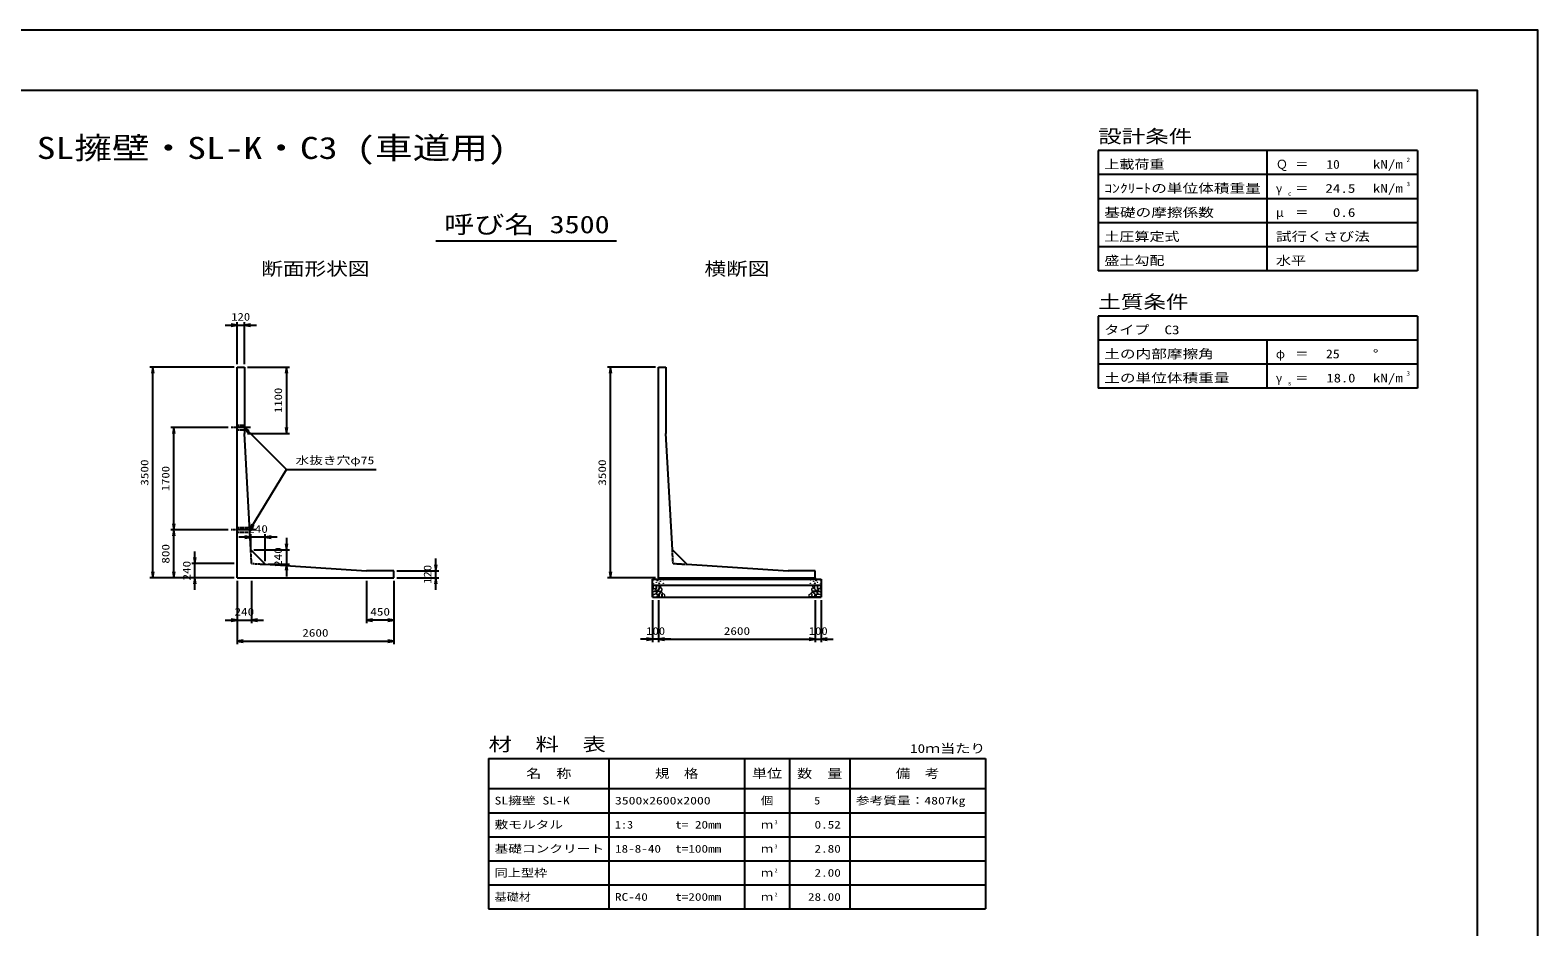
# Model space of a CAD drawing. Units: millimetres at full size. Extents: x 0 to 42050, y 0 to 32328.
# Drawn here: x 17013 to 42050, y 14803 to 29700 of the extents above; entities that cross this region are included whole.
import ezdxf
from ezdxf.enums import TextEntityAlignment as Align

# ---------------------------------------------------------------- set-up
doc = ezdxf.new("R2010")
doc.units = ezdxf.units.MM
doc.linetypes.add('CHAIN', pattern=[18.5, 12, -1.5, 3.5, -1.5])
doc.linetypes.add('DASHED_SPACED', pattern=[12, 6, -6])
for name, color, linetype, lineweight in [('D-BMK', 2, 'CHAIN', 25), ('D-DCR-HCHn', 4, 'Continuous', 9), ('D-MTR-FRAM', 7, 'Continuous', 25), ('D-MTR-LINE', 7, 'Continuous', 25), ('D-STR-DIM', 7, 'Continuous', 25), ('D-STR-STRn', 1, 'Continuous', 25), ('D-STR-TXT', 7, 'Continuous', 25), ('D-TTL', 2, 'Continuous', 25), ('D-TTL-FRAM', 2, 'Continuous', 25), ('D-TTL-LINE', 7, 'Continuous', 25), ('D-TTL-TXT', 7, 'Continuous', 25)]:
    doc.layers.add(name, color=color, linetype=linetype, lineweight=lineweight)
doc.layers.add('D-MTR', color=7, linetype='Continuous')
doc.layers.add('D-MTR-TXT', color=7, linetype='Continuous')
doc.styles.add('ＭＳ ゴシック', font='')
doc.styles.get('ＭＳ ゴシック').set_extended_font_data('MS Gothic')

# ---------------------------------------------------------------- blocks, each defined once
blk = doc.blocks.new('open_arrow')
at = {"color": 0, "linetype": 'Continuous', "lineweight": -2}
blk.add_lwpolyline([(7.5, 1.25), (0, 0), (7.5, -1.25)], dxfattribs=at)

msp = doc.modelspace()

# ---------------------------------------------------------------- linework, layer by layer
at = {"layer": 'D-BMK'}
for p, q in [((20670, 23100), (20350, 23100)), ((20758.889, 21400), (20350, 21400))]:
    msp.add_line(p, q, dxfattribs=at)
at = {"layer": 'D-DCR-HCHn'}
for points in [[(27357.281, 20413.808), (27350.346, 20393.005), (27359.592, 20379.136), (27382.707, 20376.824), (27398.488, 20383.599), (27391.952, 20399.939), (27396.575, 20409.185), (27387.33, 20418.431), (27373.461, 20423.053)], [(27401.155, 20337.009), (27418.277, 20362.692), (27416.137, 20369.112), (27392.594, 20375.533), (27371.192, 20373.393), (27356.21, 20360.551), (27354.07, 20345.57), (27356.21, 20330.588), (27373.332, 20326.308)], [(27409.716, 20283.503), (27424.698, 20289.924), (27428.978, 20311.326), (27420.417, 20326.308), (27405.435, 20330.588), (27386.173, 20328.448), (27364.771, 20319.887), (27354.07, 20307.045), (27354.07, 20292.064), (27360.49, 20283.503), (27386.173, 20285.643)], [(27401.198, 20471.594), (27380.395, 20476.217), (27361.904, 20466.971), (27359.592, 20446.168), (27364.215, 20429.988), (27387.33, 20423.053), (27403.51, 20423.053), (27410.444, 20434.611), (27410.444, 20460.037)], [(27419.69, 20473.906), (27412.756, 20453.102), (27415.067, 20429.988), (27398.887, 20404.562), (27419.69, 20393.005), (27442.805, 20404.562), (27456.673, 20423.053), (27461.296, 20453.102), (27456.673, 20469.283), (27442.805, 20476.217)], [(27424.313, 20393.005), (27412.756, 20383.759), (27417.379, 20376.824), (27433.559, 20376.824), (27440.493, 20379.136), (27445.116, 20388.382), (27438.182, 20395.316)], [(27461.082, 20337.009), (27471.783, 20362.692), (27463.222, 20373.393), (27437.539, 20373.393), (27426.838, 20369.112), (27416.137, 20354.131), (27416.137, 20341.289), (27426.838, 20324.167), (27439.679, 20322.027)], [(27456.801, 20289.924), (27456.801, 20315.606), (27446.1, 20322.027), (27435.399, 20315.606), (27433.259, 20300.625), (27435.399, 20287.783), (27450.381, 20283.503)], [(27458.985, 20418.431), (27447.427, 20390.693), (27456.673, 20379.136), (27484.411, 20379.136), (27495.968, 20383.759), (27507.525, 20399.939), (27507.525, 20413.808), (27495.968, 20432.299), (27482.099, 20434.611)], [(27497.466, 20285.643), (27503.886, 20304.905), (27501.746, 20326.308), (27516.728, 20349.85), (27497.466, 20360.551), (27476.063, 20349.85), (27463.222, 20332.728), (27458.941, 20304.905), (27463.222, 20289.924), (27476.063, 20283.503)], [(27463.608, 20469.283), (27463.608, 20441.545), (27475.165, 20434.611), (27486.722, 20441.545), (27489.034, 20457.725), (27486.722, 20471.594), (27470.542, 20476.217)], [(27493.185, 20360.551), (27503.886, 20369.112), (27499.606, 20375.533), (27484.624, 20375.533), (27478.204, 20373.393), (27473.923, 20364.832), (27480.344, 20358.411)], [(27514.588, 20287.783), (27533.85, 20283.503), (27550.972, 20292.064), (27553.112, 20311.326), (27548.831, 20326.308), (27527.429, 20332.728), (27512.447, 20332.728), (27506.027, 20322.027), (27506.027, 20298.484)], [(29985.412, 20287.783), (29966.15, 20283.503), (29949.028, 20292.064), (29946.888, 20311.326), (29951.169, 20326.308), (29972.571, 20332.728), (29987.553, 20332.728), (29993.973, 20322.027), (29993.973, 20298.484)], [(30002.534, 20285.643), (29996.114, 20304.905), (29998.254, 20326.308), (29983.272, 20349.85), (30002.534, 20360.551), (30023.937, 20349.85), (30036.778, 20332.728), (30041.059, 20304.905), (30036.778, 20289.924), (30023.937, 20283.503)], [(30041.015, 20418.431), (30052.573, 20390.693), (30043.327, 20379.136), (30015.589, 20379.136), (30004.032, 20383.759), (29992.475, 20399.939), (29992.475, 20413.808), (30004.032, 20432.299), (30017.901, 20434.611)], [(30006.815, 20360.551), (29996.114, 20369.112), (30000.394, 20375.533), (30015.376, 20375.533), (30021.796, 20373.393), (30026.077, 20364.832), (30019.656, 20358.411)], [(30036.392, 20469.283), (30036.392, 20441.545), (30024.835, 20434.611), (30013.278, 20441.545), (30010.966, 20457.725), (30013.278, 20471.594), (30029.458, 20476.217)], [(30038.918, 20337.009), (30028.217, 20362.692), (30036.778, 20373.393), (30062.461, 20373.393), (30073.162, 20369.112), (30083.863, 20354.131), (30083.863, 20341.289), (30073.162, 20324.167), (30060.321, 20322.027)], [(30080.31, 20473.906), (30087.244, 20453.102), (30084.933, 20429.988), (30101.113, 20404.562), (30080.31, 20393.005), (30057.195, 20404.562), (30043.327, 20423.053), (30038.704, 20453.102), (30043.327, 20469.283), (30057.195, 20476.217)], [(30043.199, 20289.924), (30043.199, 20315.606), (30053.9, 20322.027), (30064.601, 20315.606), (30066.741, 20300.625), (30064.601, 20287.783), (30049.619, 20283.503)], [(30075.687, 20393.005), (30087.244, 20383.759), (30082.621, 20376.824), (30066.441, 20376.824), (30059.507, 20379.136), (30054.884, 20388.382), (30061.818, 20395.316)], [(30090.284, 20283.503), (30075.302, 20289.924), (30071.022, 20311.326), (30079.583, 20326.308), (30094.565, 20330.588), (30113.827, 20328.448), (30135.229, 20319.887), (30145.93, 20307.045), (30145.93, 20292.064), (30139.51, 20283.503), (30113.827, 20285.643)], [(30098.845, 20337.009), (30081.723, 20362.692), (30083.863, 20369.112), (30107.406, 20375.533), (30128.808, 20373.393), (30143.79, 20360.551), (30145.93, 20345.57), (30143.79, 20330.588), (30126.668, 20326.308)], [(30098.802, 20471.594), (30119.605, 20476.217), (30138.096, 20466.971), (30140.408, 20446.168), (30135.785, 20429.988), (30112.67, 20423.053), (30096.49, 20423.053), (30089.556, 20434.611), (30089.556, 20460.037)], [(30142.719, 20413.808), (30149.654, 20393.005), (30140.408, 20379.136), (30117.293, 20376.824), (30101.512, 20383.599), (30108.048, 20399.939), (30103.425, 20409.185), (30112.67, 20418.431), (30126.539, 20423.053)]]:
    msp.add_lwpolyline(points, close=True, dxfattribs=at)
for centre, radius in [((27360.727, 20557.43), 3), ((27433.336, 20557.43), 7.5), ((27477.708, 20541.639), 3), ((27528.131, 20563.481), 3), ((29971.869, 20563.481), 3), ((30022.292, 20541.639), 3), ((30066.664, 20557.43), 7.5), ((30139.273, 20557.43), 3), ((27361.869, 20503.919), 3), ((27412.292, 20525.761), 3), ((27456.664, 20509.97), 7.5), ((27529.273, 20509.97), 3), ((29970.727, 20509.97), 3), ((30043.336, 20509.97), 7.5), ((30087.708, 20525.761), 3), ((30138.131, 20503.919), 3)]:
    msp.add_circle(centre, radius, dxfattribs=at)
at = {"layer": 'D-MTR-FRAM'}
for p, q in [((24625, 17600), (32875, 17600)), ((24625, 17600), (24625, 15100)), ((32875, 17600), (32875, 15100)), ((24625, 15100), (32875, 15100))]:
    msp.add_line(p, q, dxfattribs=at)
at = {"layer": 'D-MTR-LINE'}
for p, q in [((26625, 17600), (26625, 15100)), ((28875, 17600), (28875, 15100)), ((29625, 17600), (29625, 15100)), ((30625, 17600), (30625, 15100)), ((24625, 17100), (32875, 17100)), ((24625, 16700), (32875, 16700)), ((24625, 16300), (32875, 16300)), ((24625, 15900), (32875, 15900)), ((24625, 15500), (32875, 15500))]:
    msp.add_line(p, q, dxfattribs=at)
at = {"layer": 'D-STR-DIM'}
for p, q in [((20250, 24800), (20770, 24800)), ((20450, 24150), (20450, 24850)), ((20570, 24150), (20570, 24850)), ((20400, 24100), (19000, 24100)), ((19050, 20600), (19050, 24100)), ((20620, 24100), (21320, 24100)), ((21270, 24100), (21270, 23000)), ((27400, 24100), (26600, 24100)), ((26650, 20600), (26650, 24100)), ((20300, 23100), (19350, 23100)), ((19400, 21400), (19400, 23100)), ((20620, 23000), (21320, 23000)), ((20300, 21400), (19350, 21400)), ((20300, 21400), (19350, 21400)), ((19400, 20600), (19400, 21400)), ((20677.461, 21115.709), (20677.461, 21325.709)), ((20917.461, 20875.709), (20917.461, 21325.709)), ((19750, 20400), (19750, 21040)), ((21117.461, 21275.709), (20477.461, 21275.709)), ((20727.461, 21065.709), (21317.461, 21065.709)), ((21267.461, 21265.709), (21267.461, 20625.709)), ((20400, 20840), (19700, 20840)), ((20967.461, 20825.709), (21317.461, 20825.709)), ((23750, 20400), (23750, 20920)), ((20400, 20600), (19000, 20600)), ((20400, 20600), (19350, 20600)), ((20400, 20600), (19700, 20600)), ((20450, 20550), (20450, 19850)), ((20450, 20550), (20450, 19500)), ((20690, 20550), (20690, 19850)), ((22600, 20550), (22600, 19850)), ((23050, 20550), (23050, 19500)), ((23050, 20550), (23050, 19850)), ((23100, 20720), (23800, 20720)), ((23100, 20600), (23800, 20600)), ((27400, 20600), (26600, 20600)), ((27350, 20230), (27350, 19530)), ((27450, 20230), (27450, 19530)), ((27450, 20230), (27450, 19530)), ((30050, 20230), (30050, 19530)), ((30050, 20230), (30050, 19530)), ((30150, 20230), (30150, 19530)), ((20250, 19900), (20890, 19900)), ((23050, 19900), (22600, 19900)), ((20450, 19550), (23050, 19550)), ((27650, 19580), (27150, 19580)), ((27450, 19580), (30050, 19580)), ((29850, 19580), (30350, 19580))]:
    msp.add_line(p, q, dxfattribs=at)
at = {"layer": 'D-STR-STRn'}
for p, q in [((20450, 20600), (20450, 24100)), ((20450, 24100), (20570, 24100)), ((20570, 24100), (20570, 23000)), ((27450, 20600), (27450, 24100)), ((27450, 24100), (27570, 24100)), ((27570, 24100), (27570, 23000)), ((20677.461, 21065.709), (20570, 23000)), ((27677.461, 21065.709), (27570, 23000)), ((20917.461, 20825.709), (20677.461, 21065.709)), ((27917.461, 20825.709), (27677.461, 21065.709)), ((20917.461, 20825.709), (22600, 20720)), ((27917.461, 20825.709), (29600, 20720)), ((20450, 20600), (23050, 20600)), ((23050, 20720), (22600, 20720)), ((23050, 20600), (23050, 20720)), ((27350, 20280), (27350, 20580)), ((27350, 20580), (30150, 20580)), ((27450, 20600), (30050, 20600)), ((27450, 20600), (27450, 20580)), ((30050, 20720), (29600, 20720)), ((30050, 20600), (30050, 20720)), ((30050, 20600), (30050, 20580)), ((30150, 20580), (30150, 20280)), ((27350, 20480), (30150, 20480)), ((27350, 20280), (30150, 20280))]:
    msp.add_line(p, q, dxfattribs=at)
at = {"layer": 'D-STR-STRn', "linetype": 'DASHED_SPACED'}
for p, q in [((20450, 23137.5), (20570, 23137.5)), ((20450, 23062.5), (20570, 23062.5)), ((20450, 21437.5), (20656.806, 21437.5)), ((20450, 21362.5), (20660.972, 21362.5))]:
    msp.add_line(p, q, dxfattribs=at)
at = {"layer": 'D-STR-STRn', "color": 2, "linetype": 'DASHED_SPACED'}
for p, q in [((20690, 20840), (20677.461, 21065.709)), ((27690, 20840), (27677.461, 21065.709)), ((20690, 20840), (20917.461, 20825.709)), ((27690, 20840), (27917.461, 20825.709))]:
    msp.add_line(p, q, dxfattribs=at)
at = {"layer": 'D-STR-TXT'}
msp.add_line((20658.889, 21400), (21270, 22400), dxfattribs=at)
msp.add_lwpolyline([(20570, 23100), (21270, 22400), (21370, 22400), (22760.482, 22400)], dxfattribs=at)
at = {"layer": 'D-TTL'}
for points in [[(0, 0), (42050, 0), (42050, 29700), (0, 29700)], [(1000, 1000), (41050, 1000), (41050, 28700), (1000, 28700)]]:
    msp.add_lwpolyline(points, close=True, dxfattribs=at)
at = {"layer": 'D-TTL-FRAM'}
for p, q in [((40050, 27700), (34750, 27700)), ((34750, 27700), (34750, 25700)), ((40050, 27700), (40050, 25700)), ((40050, 25700), (34750, 25700)), ((40050, 24950), (34750, 24950)), ((34750, 24950), (34750, 23750)), ((40050, 24950), (40050, 23750)), ((40050, 23750), (34750, 23750))]:
    msp.add_line(p, q, dxfattribs=at)
at = {"layer": 'D-TTL-LINE'}
for p, q in [((37550, 27700), (37550, 25700)), ((40050, 27300), (34750, 27300)), ((40050, 26900), (34750, 26900)), ((40050, 26500), (34750, 26500)), ((40050, 26100), (34750, 26100)), ((40050, 24550), (34750, 24550)), ((37550, 24550), (37550, 23750)), ((40050, 24150), (34750, 24150))]:
    msp.add_line(p, q, dxfattribs=at)
at = {"layer": 'D-TTL-TXT'}
msp.add_line((23750, 26200), (26750, 26200), dxfattribs=at)

# ---------------------------------------------------------------- block references
at = {"layer": 'D-STR-DIM', "xscale": 13.3, "yscale": 13.3}
for p, rotation in [((20450, 24800), 180), ((19050, 24100), 270), ((21270, 24100), 270), ((26650, 24100), 270), ((19400, 23100), 270), ((21270, 23000), 90), ((19400, 21400), 90), ((19400, 21400), 270), ((20677.461, 21275.709), 180), ((21267.461, 21065.709), 90), ((19750, 20840), 90), ((21267.461, 20825.709), 270), ((23750, 20720), 90), ((19050, 20600), 90), ((19400, 20600), 90), ((19750, 20600), 270), ((23750, 20600), 270), ((26650, 20600), 90), ((20450, 19900), 180), ((23050, 19900), 180), ((23050, 19550), 180), ((27350, 19580), 180), ((30050, 19580), 180), ((30050, 19580), 180)]:
    msp.add_blockref('open_arrow', p, dxfattribs=dict(at, rotation=rotation))
for p in [(20570, 24800), (20917.461, 21275.709), (20690, 19900), (22600, 19900), (20450, 19550), (27450, 19580), (27450, 19580), (30150, 19580)]:
    msp.add_blockref('open_arrow', p, dxfattribs=at)
at = {"layer": 'D-STR-TXT', "xscale": 13.3, "yscale": 13.3}
for p, rotation in [((20570, 23100), 315), ((20658.889, 21400), 58.6)]:
    msp.add_blockref('open_arrow', p, dxfattribs=dict(at, rotation=rotation))

# ---------------------------------------------------------------- texts
at = {"layer": 'D-MTR', "style": 'ＭＳ ゴシック', "width": 1.3}
msp.add_text('材\u3000料\u3000表', height=219.9, dxfattribs=at).set_placement((24625, 17660), align=Align.BOTTOM_LEFT)
at = {"layer": 'D-MTR', "style": 'ＭＳ ゴシック', "width": 1.25}
msp.add_text('10ｍ当たり', height=146.6, dxfattribs=at).set_placement((32875, 17648.333), align=Align.BOTTOM_RIGHT)
at = {"layer": 'D-MTR-TXT', "style": 'ＭＳ ゴシック'}
for s, height, width, p in [('名\u3000称', 146.6, 1.25, (25625, 17350)), ('規\u3000格', 146.6, 1.2, (27750, 17350)), ('単位', 146.6, 1.25, (29250, 17350)), ('数\u3000量', 146.6, 1.25, (30125, 17350)), ('備\u3000考', 146.6, 1.2, (31750, 17350)), ('個', 128.3, 1.2, (29250, 16900)), ('ｍ', 128.3, 1.15, (29250, 16500)), ('ｍ', 128.3, 1.15, (29250, 16100)), ('ｍ', 128.3, 1.15, (29250, 15700)), ('ｍ', 128.3, 1.15, (29250, 15300))]:
    msp.add_text(s, height=height, dxfattribs=dict(at, width=width)).set_placement(p, align=Align.MIDDLE_CENTER)
for s, width, p in [('SL擁壁 SL-K', 1.3, (24725, 16900)), ('3500x2600x2000', 1.3, (26725, 16900)), ('参考質量：4807kg', 1.3, (30725, 16900)), ('敷モルタル', 1.3, (24725, 16500)), ('1:3', 1.15, (26725, 16500)), ('t= 20mm', 1.25, (27725, 16500)), ('基礎コンクリート', 1.3, (24725, 16100)), ('18-8-40', 1.25, (26725, 16100)), ('t=100mm', 1.25, (27725, 16100)), ('同上型枠', 1.25, (24725, 15700)), ('基礎材', 1.15, (24725, 15300)), ('RC-40', 1.25, (26725, 15300)), ('t=200mm', 1.25, (27725, 15300))]:
    msp.add_text(s, height=128.3, dxfattribs=dict(at, width=width)).set_placement(p, align=Align.MIDDLE_LEFT)
for s, width, p in [('5', 1.15, (30133.883, 16900)), ('0.52', 1.25, (30475, 16500)), ('2.80', 1.25, (30475, 16100)), ('2.00', 1.25, (30475, 15700)), ('28.00', 1.25, (30475, 15300))]:
    msp.add_text(s, height=128.3, dxfattribs=dict(at, width=width)).set_placement(p, align=Align.MIDDLE_RIGHT)
at = {"layer": 'D-MTR-TXT', "style": 'ＭＳ ゴシック', "width": 1.15}
for s, p in [('3', (29375, 16488.333)), ('3', (29375, 16088.333)), ('2', (29375, 15688.333)), ('2', (29375, 15288.333))]:
    msp.add_text(s, height=64.15, dxfattribs=at).set_placement(p, align=Align.BOTTOM_LEFT)
at = {"layer": 'D-STR-DIM', "style": 'ＭＳ ゴシック'}
for s, width, p in [('120', 1.2, (20510, 24937.5)), ('240', 1.25, (20797.461, 21413.209)), ('240', 1.25, (20570, 20037.5)), ('450', 1.25, (22825, 20037.5)), ('100', 1.2, (27400, 19717.5)), ('2600', 1.25, (28750, 19717.5)), ('100', 1.2, (30100, 19717.5)), ('2600', 1.25, (21750, 19687.5))]:
    msp.add_text(s, height=128.3, dxfattribs=dict(at, width=width)).set_placement(p, align=Align.MIDDLE_CENTER)
for s, width, p in [('1100', 1.2, (21132.5, 23550)), ('3500', 1.25, (18912.5, 22350)), ('3500', 1.25, (26512.5, 22350)), ('1700', 1.2, (19262.5, 22250)), ('800', 1.25, (19262.5, 21000)), ('240', 1.25, (21129.961, 20945.709)), ('240', 1.25, (19612.5, 20720)), ('120', 1.2, (23612.5, 20660))]:
    msp.add_text(s, height=128.3, rotation=90, dxfattribs=dict(at, width=width)).set_placement(p, align=Align.MIDDLE_CENTER)
at = {"layer": 'D-STR-TXT', "style": 'ＭＳ ゴシック', "width": 1.3}
msp.add_text('水抜き穴φ75', height=128.3, dxfattribs=at).set_placement((21420, 22450), align=Align.BOTTOM_LEFT)
at = {"layer": 'D-TTL-TXT', "style": 'ＭＳ ゴシック'}
for s, height, width, p in [('設計条件', 219.9, 1.3, (34750, 27760)), ('上載荷重', 146.6, 1.25, (34850, 27353.333)), ('kN/m', 146.6, 1.25, (39310, 27353.333)), ('2', 73.31, 1.15, (39870, 27486.667)), ('＝', 146.6, 1.1, (38020, 27353.333)), ('ｺﾝｸﾘｰﾄの単位体積重量', 146.6, 1.3, (34850, 26953.333)), ('γ', 146.6, 0.95, (37700, 26953.333)), ('＝', 146.6, 1.1, (38020, 26953.333)), ('kN/m', 146.6, 1.25, (39310, 26953.333)), ('3', 73.31, 1.15, (39870, 27086.667)), ('c', 73.31, 1.2, (37900, 26926.667)), ('基礎の摩擦係数', 146.6, 1.3, (34850, 26553.333)), ('μ', 146.6, 1.05, (37700, 26553.333)), ('＝', 146.6, 1.1, (38020, 26553.333)), ('土圧算定式', 146.6, 1.25, (34850, 26153.333)), ('試行くさび法', 146.6, 1.3, (37700, 26153.333)), ('盛土勾配', 146.6, 1.25, (34850, 25753.333)), ('水平', 146.6, 1.25, (37700, 25753.333)), ('土質条件', 219.9, 1.25, (34750, 25010)), ('タイプ\u3000C3', 146.6, 1.25, (34850, 24603.333)), ('土の内部摩擦角', 146.6, 1.3, (34850, 24203.333)), ('＝', 146.6, 1.1, (38020, 24203.333)), ('°', 146.6, 1.25, (39310, 24203.333)), ('土の単位体積重量', 146.6, 1.3, (34850, 23803.333)), ('γ', 146.6, 0.95, (37700, 23803.333)), ('s', 73.31, 1.15, (37900, 23776.667)), ('＝', 146.6, 1.1, (38020, 23803.333)), ('kN/m', 146.6, 1.25, (39310, 23803.333)), ('3', 73.31, 1.15, (39870, 23936.667))]:
    msp.add_text(s, height=height, dxfattribs=dict(at, width=width)).set_placement(p, align=Align.BOTTOM_LEFT)
for s, height, width, p in [('SL擁壁・SL-K・C3 (車道用)', 366.6, 1.25, (21025, 27450)), ('呼び名', 293.3, 1.25, (24637.5, 26237.5)), ('3500', 293.3, 1.25, (26137.5, 26237.5)), ('断面形状図', 219.9, 1.2, (21750, 25560)), ('横断図', 219.9, 1.2, (28750, 25560))]:
    msp.add_text(s, height=height, dxfattribs=dict(at, width=width)).set_placement(p, align=Align.BOTTOM_CENTER)
for s, p in [('Ｑ', (37700, 27353.333)), ('φ', (37700, 24203.333))]:
    msp.add_text(s, height=146.6, dxfattribs=at).set_placement(p, align=Align.BOTTOM_LEFT)
for s, width, p in [('10', 1.1, (38760, 27353.333)), ('24.5', 1.25, (39020, 26953.333)), ('0.6', 1.25, (39020, 26553.333)), ('25', 1.15, (38760, 24203.333)), ('18.0', 1.2, (39020, 23803.333))]:
    msp.add_text(s, height=146.6, dxfattribs=dict(at, width=width)).set_placement(p, align=Align.BOTTOM_RIGHT)

doc.saveas('drawing.dxf')
